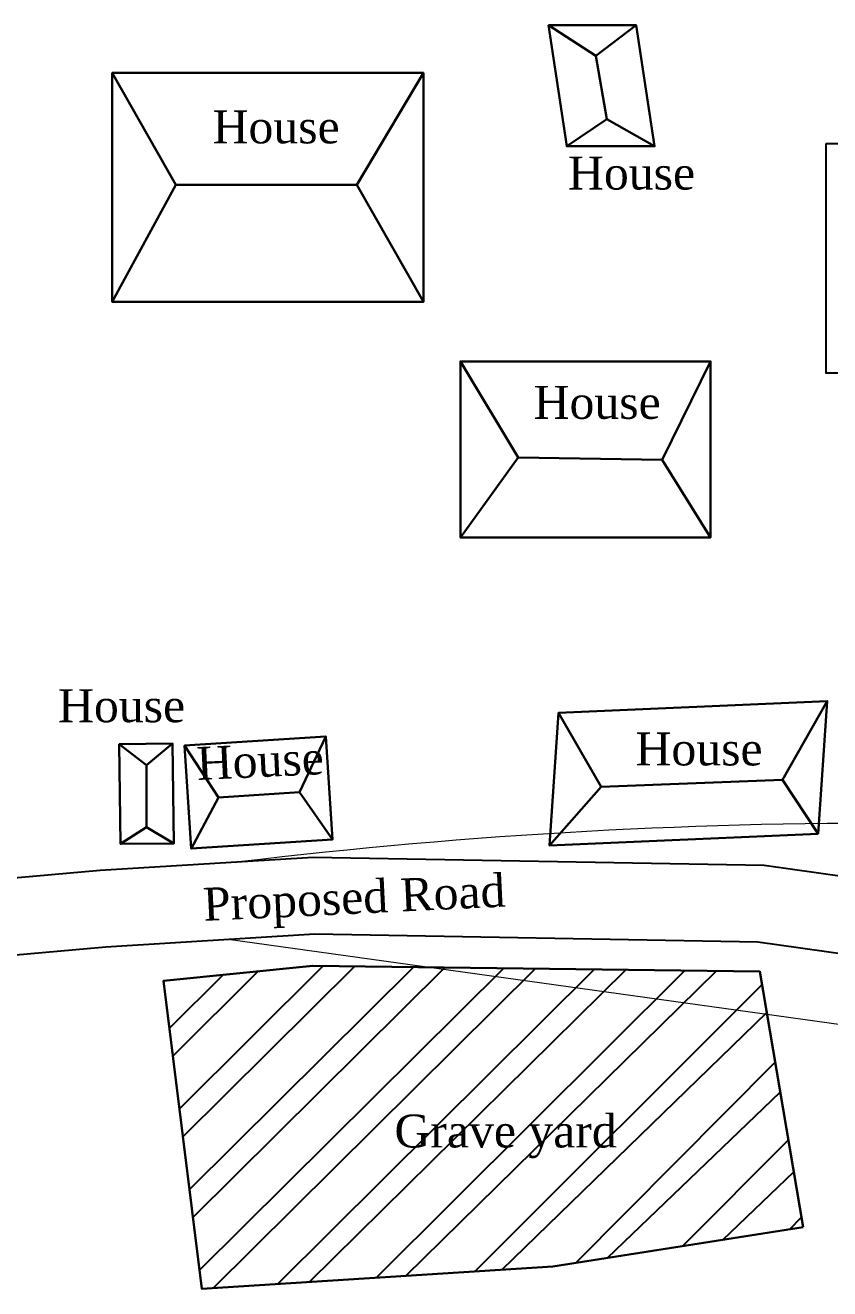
# Model space of a CAD drawing. Header units: inches. Extents: x 215676 to 3518780154, y 2761699 to 325936546.
# Drawn here: x 112908926 to 112945568, y 9458872 to 9516408 of the extents above; entities that cross this region are included whole.
import ezdxf
from ezdxf.enums import TextEntityAlignment as Align

# ---------------------------------------------------------------- set-up
doc = ezdxf.new("R2010")
doc.units = ezdxf.units.IN
doc.header["$LTSCALE"] = 20
doc.header["$MEASUREMENT"] = 0
for name, color, linetype in [('Grave yard', 88, 'Continuous'), ('proposed', 1, 'Continuous'), ('Text', 7, 'Continuous')]:
    doc.layers.add(name, color=color, linetype=linetype)
doc.layers.add('Road', color=7, linetype='Continuous', lineweight=30)
doc.layers.add('SHED', color=7, linetype='Continuous', lineweight=30)
doc.styles.add('TR', font='times.ttf')

msp = doc.modelspace()

# ---------------------------------------------------------------- hatches: boundary and pattern name
at = {"layer": 'Grave yard', "lineweight": 25, "ltscale": 0.2}
h = msp.add_hatch(dxfattribs=at)
h.set_pattern_fill('ANSI32', color=256, scale=7867.43620184867)
h.set_pattern_definition([(45, (-659396366.2460881, -2491106631.102173), (-2086.169058329899, 2086.169058329899), []), (45, (-659394975.466715, -2491106631.102173), (-2086.169058329899, 2086.169058329899), [])])
h.paths.add_polyline_path([(112916964.7753047, 9458872.310043335), (112932958.7807978, 9459890.837308884), (112944356.2666529, 9461673.920297623), (112942389.1945704, 9473313.548700333), (112922022.0297145, 9473578.254520416), (112915227.0084895, 9472895.524894714)])
h.paths.add_polyline_path([(112925237.3711147, 9464322.550403688), (112936150.4929605, 9464322.550403688), (112936150.4929605, 9467346.342761295), (112925237.3711147, 9467346.342761295)], flags=24)

# ---------------------------------------------------------------- linework, layer by layer
at = {"elevation": -10495.00355915564}
msp.add_lwpolyline([(112945405.2053584, 9511026.477140427), (112967362.6991938, 9511026.477140427), (112967362.6991938, 9500572.186946869), (112945405.2053584, 9500572.186946869)], close=True, dxfattribs=at)
at = {"layer": 'Grave yard', "lineweight": 30}
msp.add_lwpolyline([(112944356.2666529, 9461673.920297623), (112942389.1945704, 9473313.548700333), (112922022.0297145, 9473578.254520416), (112915227.0084895, 9472895.524894714), (112916964.7753047, 9458872.310043335), (112932958.7807978, 9459890.837308884)], close=True, dxfattribs=at)
at = {"layer": 'proposed'}
for points in [[(112969473.0230464, 9475426.572097778), (112954633.5844172, 9476451.953645706), (112942575.7378749, 9478143.58397293), (112922042.865774, 9478516.47589302), (112912334.4001063, 9477917.956142426), (112859639.3072566, 9473233.027288437)], [(112969231.7539119, 9471934.897827148), (112954269.3672694, 9472968.774888992), (112942299.8178309, 9474648.017759323), (112922118.8922633, 9475014.518072128), (112912597.1049708, 9474427.506902695), (112860186.8462123, 9469767.901613235)]]:
    msp.add_lwpolyline(points, dxfattribs=at)
at = {"layer": 'Road', "lineweight": 0, "elevation": 3468}
msp.add_lwpolyline([(112950420.8328534, 9480058.105919225, 0.03227923734057953), (112918647.4493377, 9478307.150973082)], format="xyb", dxfattribs=at)
msp.add_lwpolyline([(112949680.6565975, 9470386.374692515), (112918165.6926484, 9474770.80622921)], dxfattribs=at)
at = {"layer": 'SHED', "lineweight": 30}
for points in [[(112932755.1741236, 9516407.75289154), (112936754.9863642, 9516407.75289154), (112937591.6840419, 9510897.420852661), (112933591.8718318, 9510897.420852661)], [(112927058.1078242, 9514235.747167587), (112912885.7919368, 9514235.747167587), (112912885.7919368, 9503808.508598328), (112927058.1078242, 9503808.508598328)], [(112928747.6969355, 9493083.029203415), (112940141.2437648, 9493083.029203415), (112940141.2437648, 9501100.040388107), (112928747.6969355, 9501100.040388107)], [(112945035.8694819, 9479586.797369003), (112945456.2905177, 9485629.094978333), (112933217.8396662, 9485104.17013359), (112932797.4186457, 9479061.872524261)], [(112913265.1448878, 9479126.32383728), (112915697.4544276, 9479147.54463768), (112915638.8196772, 9483695.45811081), (112913206.6198481, 9483664.089237213)], [(112916488.3875331, 9478912.10923767), (112916185.7435664, 9483605.616203308), (112922615.8213252, 9484020.23669815), (112922918.4652766, 9479326.72973442)]]:
    msp.add_lwpolyline(points, close=True, dxfattribs=at)
for points in [[(112932755.1741236, 9516407.75289154), (112934912.8425502, 9515020.021764755), (112936754.9863642, 9516407.75289154), (112934912.8425502, 9515020.021764755), (112935408.503805, 9512127.544851303), (112933591.8718318, 9510897.420852661), (112935408.503805, 9512127.544851303), (112937591.6840419, 9510897.420852661)], [(112912885.7919368, 9514235.747167587), (112915777.0136012, 9509145.97133255), (112912885.7919368, 9503808.508598328), (112915777.0136012, 9509145.97133255), (112924032.0542201, 9509145.97133255), (112927058.1078242, 9514235.747167587), (112924032.0542201, 9509145.97133255), (112927058.1078242, 9503808.508598328)], [(112928747.6969355, 9501100.040388107), (112931379.8288935, 9496729.797428131), (112928747.6969355, 9493083.029203415), (112931379.8288935, 9496729.797428131), (112937932.4439601, 9496618.918346405), (112940141.2437648, 9501100.040388107), (112937932.4439601, 9496618.918346405), (112940141.2437648, 9493083.029203415)], [(112933217.8396662, 9485104.17013359), (112935150.8997706, 9481726.72059822), (112932797.4186457, 9479061.872524261), (112935150.8997706, 9481726.72059822), (112943420.8568629, 9482042.38656044), (112945456.2905177, 9485629.094978333), (112943420.8568629, 9482042.38656044), (112945035.8694819, 9479586.797369003)], [(112913206.7539119, 9483663.897827148), (112914443.4582423, 9482710.555459976), (112915638.8196772, 9483695.45811081), (112914443.4582423, 9482710.555459976), (112914443.4582423, 9479883.945667267), (112913264.7539119, 9479125.897827148), (112914443.4582423, 9479883.945667267), (112915697.7539271, 9479147.897827148)], [(112916185.7435664, 9483605.616203308), (112917723.1646022, 9481235.064872742), (112916488.7539119, 9478911.897827148), (112917723.1646022, 9481235.064872742), (112921417.0295314, 9481490.21669197), (112922615.8213252, 9484020.23669815), (112921417.0295314, 9481490.21669197), (112922918.7539271, 9479326.897827148)]]:
    msp.add_lwpolyline(points, dxfattribs=at)

# ---------------------------------------------------------------- texts
at = {"layer": 'Text', "style": 'TR'}
for s, p in [('House', (112917457.4861201, 9511780.296150208)), ('House', (112933646.6421412, 9509677.677648544)), ('House', (112932079.4992121, 9499235.550415039)), ('House', (112910418.886938, 9485420.1537323)), ('House', (112936719.9311732, 9483453.054710388)), ('Grave yard', (112925741.3365077, 9466054.52589035))]:
    msp.add_text(s, height=1500, dxfattribs=at).set_placement(p, align=Align.MIDDLE_LEFT)
for s, p in [('House', (112916732.0695399, 9482785.133424759)), ('Proposed Road', (112917021.1687526, 9476371.053150177, 1677))]:
    msp.add_text(s, height=1500, rotation=2.719527229949705, dxfattribs=at).set_placement(p, align=Align.MIDDLE_LEFT)

doc.saveas('drawing.dxf')
